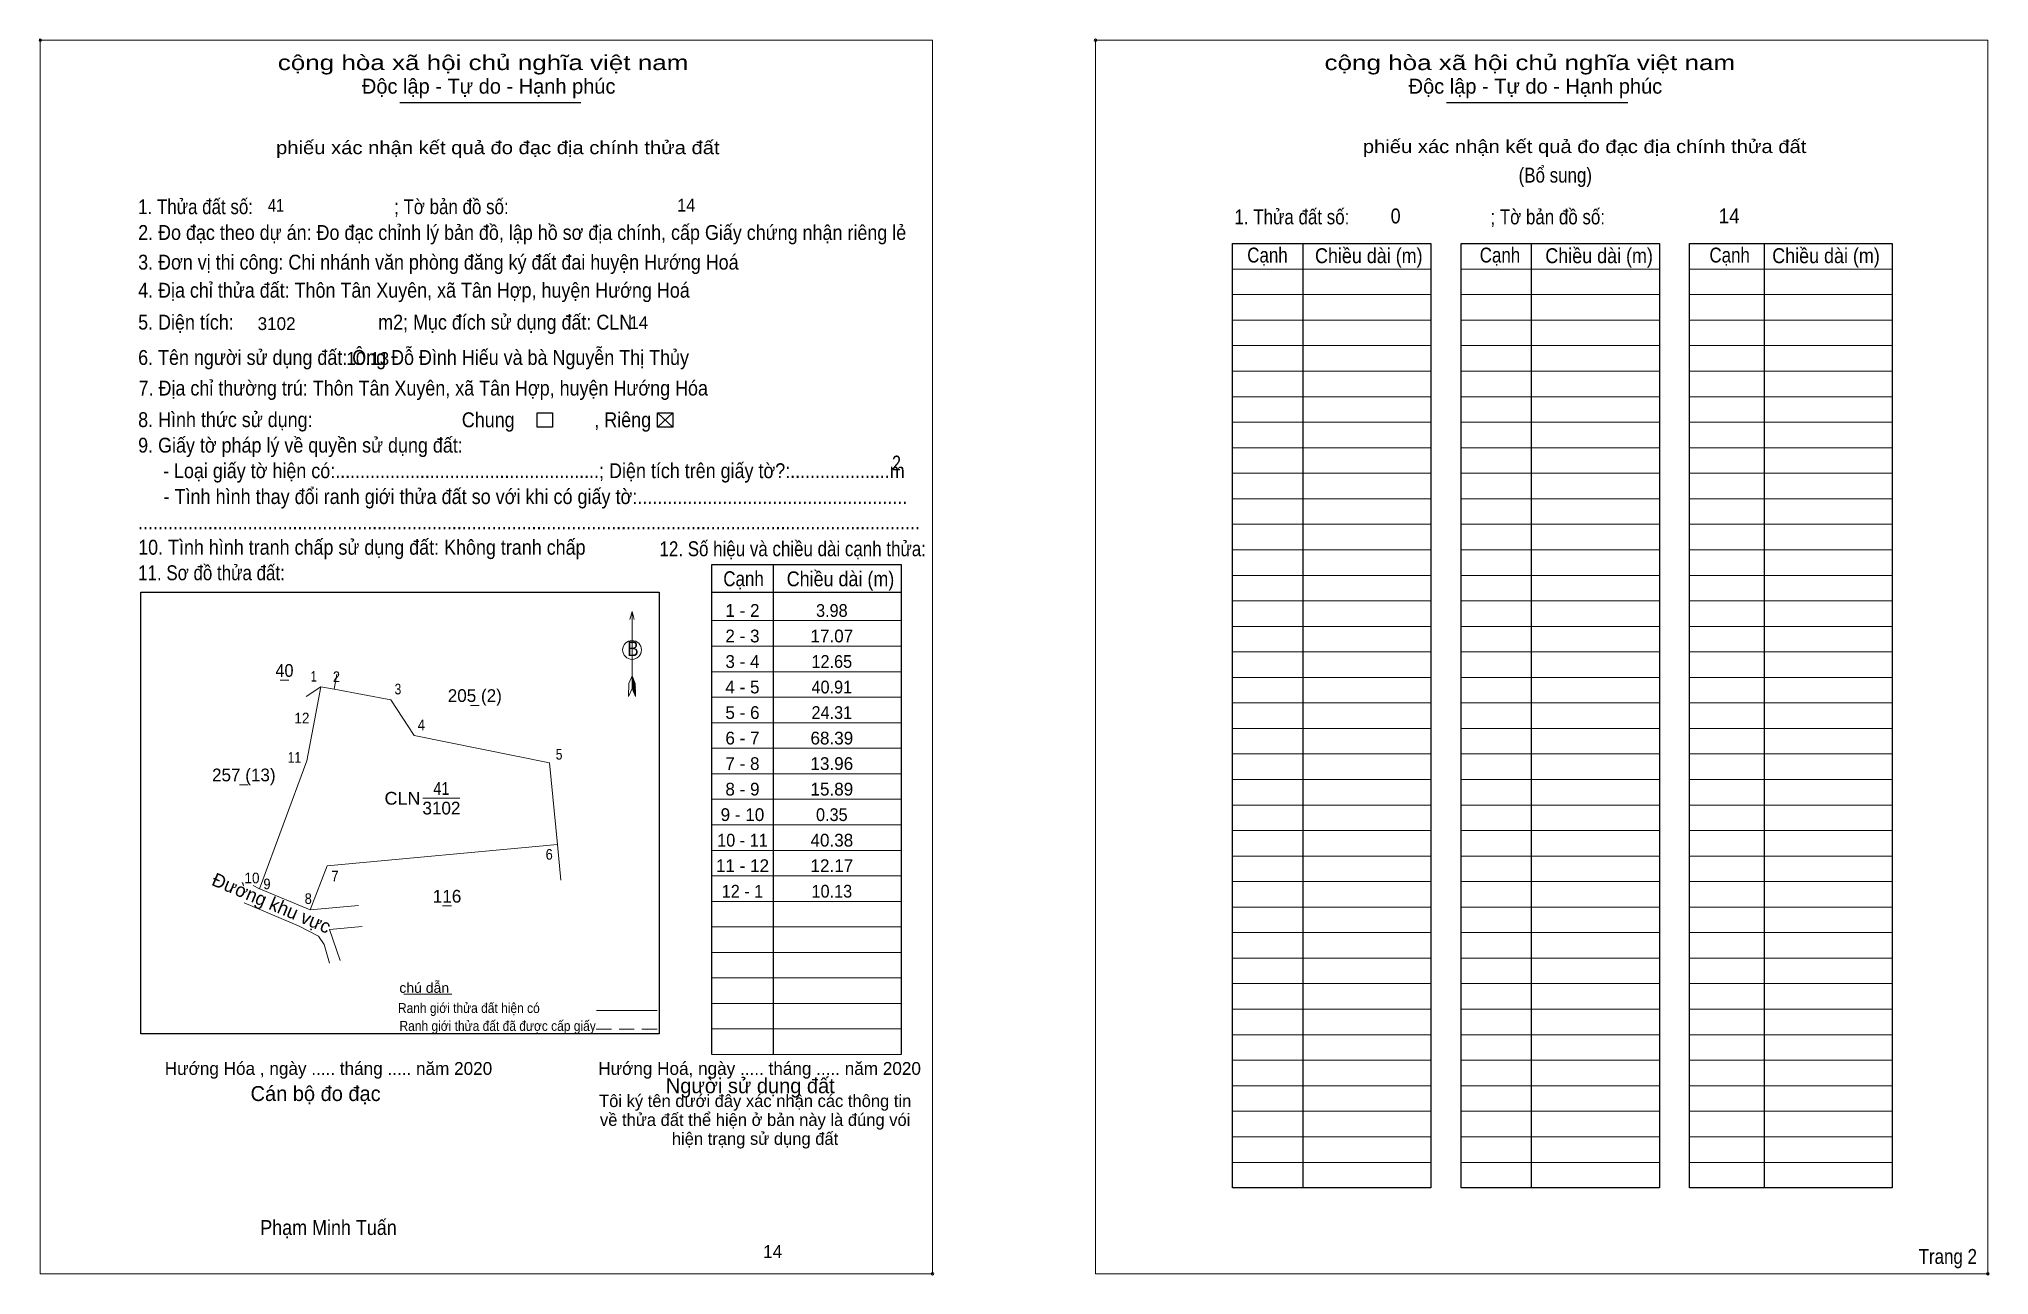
# Model space of a CAD drawing. Header units: metres. Extents: x 552939 to 553517, y 1840016 to 1840382.
import ezdxf
from ezdxf.enums import TextEntityAlignment as Align

# ---------------------------------------------------------------- set-up
doc = ezdxf.new("R2010")
doc.units = ezdxf.units.M
doc.header["$LTSCALE"] = 1.5
doc.header["$PDMODE"] = 32
doc.header["$PDSIZE"] = 0.75
doc.linetypes.add('MEDIUM_DASHED', pattern=[4.5, 3, -1.5])
for name, color, linetype, lineweight in [('1', 7, 'Continuous', 13), ('10', 7, 'Continuous', 13), ('17', 7, 'Continuous', 13), ('2', 7, 'Continuous', 13), ('27', 7, 'Continuous', 13), ('50', 7, 'Continuous', 25), ('6', 7, 'Continuous', 13), ('9', 7, 'Continuous', 13)]:
    doc.layers.add(name, color=color, linetype=linetype, lineweight=lineweight)
for name, color, linetype in [('13', 7, 'Continuous'), ('36', 7, 'Continuous'), ('48', 7, 'Continuous'), ('52', 7, 'Continuous')]:
    doc.layers.add(name, color=color, linetype=linetype)

msp = doc.modelspace()

# ---------------------------------------------------------------- linework, layer by layer
at = {"layer": '1', "lineweight": 25}
for p, q in [((553313.37, 1840321.87), (553313.37, 1840042.18)), ((553381.05, 1840321.87), (553381.05, 1840042.18)), ((553449.98, 1840321.87), (553449.98, 1840042.18)), ((553156.58, 1840226.82), (553156.58, 1840081.68)), ((553138.43, 1840218.62), (553194.5, 1840218.62))]:
    msp.add_line(p, q, dxfattribs=at)
at = {"layer": '1'}
for p, q in [((553292.59, 1840314.31), (553351.3, 1840314.31)), ((553360.26, 1840314.31), (553418.97, 1840314.31)), ((553427.93, 1840314.31), (553487.9, 1840314.31)), ((553292.59, 1840306.75), (553351.3, 1840306.75)), ((553360.26, 1840306.75), (553418.97, 1840306.75)), ((553427.93, 1840306.75), (553487.9, 1840306.75)), ((553292.59, 1840299.19), (553351.3, 1840299.19)), ((553360.26, 1840299.19), (553418.97, 1840299.19)), ((553427.93, 1840299.19), (553487.9, 1840299.19)), ((553292.59, 1840291.64), (553351.3, 1840291.64)), ((553360.26, 1840291.64), (553418.97, 1840291.64)), ((553427.93, 1840291.64), (553487.9, 1840291.64)), ((553292.59, 1840284.08), (553351.3, 1840284.08)), ((553360.26, 1840284.08), (553418.97, 1840284.08)), ((553427.93, 1840284.08), (553487.9, 1840284.08)), ((553292.59, 1840276.52), (553351.3, 1840276.52)), ((553360.26, 1840276.52), (553418.97, 1840276.52)), ((553427.93, 1840276.52), (553487.9, 1840276.52)), ((553122.4, 1840271.69), (553126.93, 1840267.46)), ((553122.4, 1840267.46), (553126.93, 1840271.69)), ((553292.59, 1840268.96), (553351.3, 1840268.96)), ((553360.26, 1840268.96), (553418.97, 1840268.96)), ((553427.93, 1840268.96), (553487.9, 1840268.96)), ((553292.59, 1840261.4), (553351.3, 1840261.4)), ((553360.26, 1840261.4), (553418.97, 1840261.4)), ((553427.93, 1840261.4), (553487.9, 1840261.4)), ((553292.59, 1840253.84), (553351.3, 1840253.84)), ((553360.26, 1840253.84), (553418.97, 1840253.84)), ((553427.93, 1840253.84), (553487.9, 1840253.84)), ((553292.59, 1840246.28), (553351.3, 1840246.28)), ((553360.26, 1840246.28), (553418.97, 1840246.28)), ((553427.93, 1840246.28), (553487.9, 1840246.28)), ((553292.59, 1840238.72), (553351.3, 1840238.72)), ((553360.26, 1840238.72), (553418.97, 1840238.72)), ((553427.93, 1840238.72), (553487.9, 1840238.72)), ((553292.59, 1840231.16), (553351.3, 1840231.16)), ((553360.26, 1840231.16), (553418.97, 1840231.16)), ((553427.93, 1840231.16), (553487.9, 1840231.16)), ((553292.59, 1840223.6), (553351.3, 1840223.6)), ((553360.26, 1840223.6), (553418.97, 1840223.6)), ((553427.93, 1840223.6), (553487.9, 1840223.6)), ((553114.81, 1840212.93), (553114.81, 1840190.07)), ((553292.59, 1840216.04), (553351.3, 1840216.04)), ((553360.26, 1840216.04), (553418.97, 1840216.04)), ((553427.93, 1840216.04), (553487.9, 1840216.04)), ((553138.43, 1840210.18), (553194.5, 1840210.18)), ((553292.59, 1840208.48), (553351.3, 1840208.48)), ((553360.26, 1840208.48), (553418.97, 1840208.48)), ((553427.93, 1840208.48), (553487.9, 1840208.48)), ((553138.43, 1840202.62), (553194.5, 1840202.62)), ((553292.59, 1840200.93), (553351.3, 1840200.93)), ((553360.26, 1840200.93), (553418.97, 1840200.93)), ((553427.93, 1840200.93), (553487.9, 1840200.93)), ((553114.81, 1840193.85), (553113.85, 1840191.52)), ((553114.81, 1840193.85), (553115.78, 1840191.52)), ((553114.81, 1840193.52), (553115.78, 1840191.18)), ((553114.81, 1840193.19), (553115.78, 1840190.85)), ((553138.43, 1840195.06), (553194.5, 1840195.06)), ((553292.59, 1840193.37), (553351.3, 1840193.37)), ((553360.26, 1840193.37), (553418.97, 1840193.37)), ((553427.93, 1840193.37), (553487.9, 1840193.37)), ((553114.81, 1840192.87), (553115.79, 1840190.51)), ((553114.81, 1840192.53), (553115.79, 1840190.17)), ((553114.81, 1840192.2), (553115.79, 1840189.83)), ((553114.81, 1840191.87), (553115.79, 1840189.49)), ((553114.81, 1840191.54), (553115.81, 1840189.15)), ((553114.81, 1840191.21), (553115.81, 1840188.81)), ((553114.81, 1840190.89), (553115.81, 1840188.47)), ((553114.81, 1840190.56), (553115.82, 1840188.14)), ((553114.81, 1840190.07), (553115.82, 1840187.74)), ((553115.82, 1840187.74), (553115.78, 1840191.52)), ((553138.43, 1840187.51), (553194.5, 1840187.51)), ((553292.59, 1840185.81), (553351.3, 1840185.81)), ((553360.26, 1840185.81), (553418.97, 1840185.81)), ((553427.93, 1840185.81), (553487.9, 1840185.81)), ((553138.43, 1840179.95), (553194.5, 1840179.95)), ((553292.59, 1840178.25), (553351.3, 1840178.25)), ((553360.26, 1840178.25), (553418.97, 1840178.25)), ((553427.93, 1840178.25), (553487.9, 1840178.25)), ((553138.43, 1840172.39), (553194.5, 1840172.39)), ((553292.59, 1840170.69), (553351.3, 1840170.69)), ((553360.26, 1840170.69), (553418.97, 1840170.69)), ((553427.93, 1840170.69), (553487.9, 1840170.69)), ((553138.43, 1840164.83), (553194.5, 1840164.83)), ((553292.59, 1840163.13), (553351.3, 1840163.13)), ((553360.26, 1840163.13), (553418.97, 1840163.13)), ((553427.93, 1840163.13), (553487.9, 1840163.13)), ((553138.43, 1840157.27), (553194.5, 1840157.27)), ((553292.59, 1840155.57), (553351.3, 1840155.57)), ((553360.26, 1840155.57), (553418.97, 1840155.57)), ((553427.93, 1840155.57), (553487.9, 1840155.57)), ((553138.43, 1840149.71), (553194.5, 1840149.71)), ((553292.59, 1840148.01), (553351.3, 1840148.01)), ((553360.26, 1840148.01), (553418.97, 1840148.01)), ((553427.93, 1840148.01), (553487.9, 1840148.01)), ((553138.43, 1840142.15), (553194.5, 1840142.15)), ((553292.59, 1840140.45), (553351.3, 1840140.45)), ((553360.26, 1840140.45), (553418.97, 1840140.45)), ((553427.93, 1840140.45), (553487.9, 1840140.45)), ((553138.43, 1840134.59), (553194.5, 1840134.59)), ((553292.59, 1840132.89), (553351.3, 1840132.89)), ((553360.26, 1840132.89), (553418.97, 1840132.89)), ((553427.93, 1840132.89), (553487.9, 1840132.89)), ((553138.43, 1840127.03), (553194.5, 1840127.03)), ((553292.59, 1840125.33), (553351.3, 1840125.33)), ((553360.26, 1840125.33), (553418.97, 1840125.33)), ((553427.93, 1840125.33), (553487.9, 1840125.33)), ((553138.43, 1840119.47), (553194.5, 1840119.47)), ((553292.59, 1840117.78), (553351.3, 1840117.78)), ((553360.26, 1840117.78), (553418.97, 1840117.78)), ((553427.93, 1840117.78), (553487.9, 1840117.78)), ((553138.43, 1840111.91), (553194.5, 1840111.91)), ((553292.59, 1840110.22), (553351.3, 1840110.22)), ((553360.26, 1840110.22), (553418.97, 1840110.22)), ((553427.93, 1840110.22), (553487.9, 1840110.22)), ((553138.43, 1840104.35), (553194.5, 1840104.35)), ((553292.59, 1840102.66), (553351.3, 1840102.66)), ((553360.26, 1840102.66), (553418.97, 1840102.66)), ((553427.93, 1840102.66), (553487.9, 1840102.66)), ((553138.43, 1840096.8), (553194.5, 1840096.8)), ((553292.59, 1840095.1), (553351.3, 1840095.1)), ((553360.26, 1840095.1), (553418.97, 1840095.1)), ((553427.93, 1840095.1), (553487.9, 1840095.1)), ((553138.43, 1840089.24), (553194.5, 1840089.24)), ((553292.59, 1840087.54), (553351.3, 1840087.54)), ((553360.26, 1840087.54), (553418.97, 1840087.54)), ((553427.93, 1840087.54), (553487.9, 1840087.54)), ((553138.43, 1840081.68), (553194.5, 1840081.68)), ((553292.59, 1840079.98), (553351.3, 1840079.98)), ((553360.26, 1840079.98), (553418.97, 1840079.98)), ((553427.93, 1840079.98), (553487.9, 1840079.98)), ((553292.59, 1840072.42), (553351.3, 1840072.42)), ((553360.26, 1840072.42), (553418.97, 1840072.42)), ((553427.93, 1840072.42), (553487.9, 1840072.42)), ((553292.59, 1840064.86), (553351.3, 1840064.86)), ((553360.26, 1840064.86), (553418.97, 1840064.86)), ((553427.93, 1840064.86), (553487.9, 1840064.86)), ((553292.59, 1840057.3), (553351.3, 1840057.3)), ((553360.26, 1840057.3), (553418.97, 1840057.3)), ((553427.93, 1840057.3), (553487.9, 1840057.3)), ((553292.59, 1840049.74), (553351.3, 1840049.74)), ((553360.26, 1840049.74), (553418.97, 1840049.74)), ((553427.93, 1840049.74), (553487.9, 1840049.74))]:
    msp.add_line(p, q, dxfattribs=at)
at = {"layer": '1', "lineweight": 25}
for points in [[(553292.59, 1840321.87), (553351.3, 1840321.87), (553351.3, 1840042.18), (553292.59, 1840042.18)], [(553360.26, 1840321.87), (553418.97, 1840321.87), (553418.97, 1840042.18), (553360.26, 1840042.18)], [(553427.93, 1840321.87), (553487.9, 1840321.87), (553487.9, 1840042.18), (553427.93, 1840042.18)], [(552969.35, 1840218.59), (553122.89, 1840218.59), (553122.89, 1840087.78), (552969.35, 1840087.78)]]:
    msp.add_lwpolyline(points, close=True, dxfattribs=at)
msp.add_lwpolyline([(553138.43, 1840081.68), (553138.43, 1840226.82), (553194.5, 1840226.82), (553194.5, 1840081.68)], dxfattribs=at)
at = {"layer": '1'}
for points in [[(553115.47, 1840210.5), (553114.81, 1840212.93), (553114.16, 1840210.5)], [(553114.81, 1840190.07), (553113.8, 1840187.74), (553113.85, 1840191.52)]]:
    msp.add_lwpolyline(points, dxfattribs=at)
msp.add_circle((553114.812, 1840201.503), 2.79, dxfattribs=at)
for p in [(552939.61, 1840382.09), (553252.03, 1840382.09), (553203.77, 1840016.74), (553516.19, 1840016.74)]:
    msp.add_point(p, dxfattribs=at)
at = {"layer": '10'}
for p, q in [((553026.61, 1840189.85), (553027.43, 1840194.33)), ((553022.7, 1840190.57), (553018.38, 1840187.7)), ((553022.7, 1840190.57), (553026.61, 1840189.85)), ((553092.7, 1840143.87), (553024.6, 1840137.57)), ((553004.51, 1840130.79), (553002.65, 1840131.73)), ((553004.82, 1840130.63), (553019.51, 1840124.57)), ((553025.23, 1840118.66), (553034.92, 1840119.59)), ((553025.23, 1840118.66), (553028.36, 1840109.51)), ((553023.67, 1840114.28), (553025.28, 1840108.72))]:
    msp.add_line(p, q, dxfattribs=at)
msp.add_lwpolyline([(553004.82, 1840130.63), (553004.51, 1840130.79), (553018.5, 1840168.67), (553020.79, 1840180.62), (553022.7, 1840190.57), (553026.61, 1840189.85), (553043.4, 1840186.77), (553050.3, 1840176.17), (553090.4, 1840168.07), (553092.7, 1840143.87), (553024.6, 1840137.57), (553019.51, 1840124.57)], close=True, dxfattribs=at)
msp.add_lwpolyline([(553000, 1840126.56), (553016.07, 1840119.78), (553021.98, 1840116.76), (553023.67, 1840114.28)], dxfattribs=at)
at = {"layer": '17'}
msp.add_line((553047.22, 1840099.54), (553061.45, 1840099.54), dxfattribs=at)
at = {"layer": '2', "lineweight": 25}
for p, q in [((553046.03, 1840363.68), (553099.69, 1840363.68)), ((553355.94, 1840363.68), (553409.6, 1840363.68))]:
    msp.add_line(p, q, dxfattribs=at)
at = {"layer": '2'}
for points in [[(552939.6, 1840382.09), (553203.76, 1840382.09), (553203.76, 1840016.74), (552939.6, 1840016.74)], [(553252.03, 1840382.09), (553516.19, 1840382.09), (553516.19, 1840016.74), (553252.03, 1840016.74)]]:
    msp.add_lwpolyline(points, close=True, dxfattribs=at)
at = {"layer": '27'}
for p, q in [((553092.7, 1840143.87), (553093.71, 1840133.29)), ((553019.51, 1840124.57), (553033.8, 1840125.86))]:
    msp.add_line(p, q, dxfattribs=at)
at = {"layer": '50'}
for points in [[(553086.7, 1840271.69), (553091.24, 1840271.69), (553091.24, 1840267.46), (553086.7, 1840267.46)], [(553122.4, 1840271.69), (553126.93, 1840271.69), (553126.93, 1840267.46), (553122.4, 1840267.46)]]:
    msp.add_lwpolyline(points, close=True, dxfattribs=at)
at = {"layer": '6'}
msp.add_line((553104.25, 1840094.7), (553122.22, 1840094.7), dxfattribs=at)
at = {"layer": '6', "linetype": 'MEDIUM_DASHED'}
msp.add_line((553104.23, 1840089.17), (553122.31, 1840089.17), dxfattribs=at)
at = {"layer": '9'}
for p, q in [((553010.61, 1840192.52), (553013.22, 1840192.52)), ((553066.95, 1840185.08), (553069.56, 1840185.08)), ((552998.57, 1840161.58), (553001.17, 1840161.58)), ((553052.9, 1840157.57), (553063.85, 1840157.57)), ((553058.74, 1840125.67), (553061.35, 1840125.67))]:
    msp.add_line(p, q, dxfattribs=at)

# ---------------------------------------------------------------- texts
at = {"layer": '1'}
for s, width, p in [('(Bổ sung)', 0.85, (553377.3, 1840339.93)), ('1. Thửa đất số:                              ; Tờ bản đồ số:', 0.85, (552968.59, 1840330.58)), ('1. Thửa đất số:                              ; Tờ bản đồ số:', 0.85, (553293.18, 1840327.56)), ('2. Đo đạc theo dự án: Đo đạc chỉnh lý bản đồ, lập hồ sơ địa chính, cấp Giấy chứng nhận riêng lẻ ', 0.9, (552968.59, 1840322.94)), ('Cạnh', 0.85, (553296.95, 1840316.26)), ('Chiều dài (m)', 0.9, (553317.02, 1840316.07)), ('Cạnh', 0.85, (553365.79, 1840316.26)), ('Chiều dài (m)', 0.9, (553385.21, 1840316.07)), ('Cạnh', 0.85, (553433.8, 1840316.26)), ('Chiều dài (m)', 0.9, (553452.39, 1840316.07)), ('3. Đơn vị thi công: Chi nhánh văn phòng đăng ký đất đai huyện Hướng Hoá', 0.9, (552968.59, 1840314.16)), ('4. Địa chỉ thửa đất: Thôn Tân Xuyên, xã Tân Hợp, huyện Hướng Hoá', 0.9, (552968.59, 1840305.84)), ('5. Diện tích:                             m2; Mục đích sử dụng đất: CLN', 0.9, (552968.59, 1840296.39)), ('6. Tên người sử dụng đất: Ông Đỗ Đình Hiếu và bà Nguyễn Thị Thủy', 0.9, (552968.59, 1840285.93)), ('7. Địa chỉ thường trú: Thôn Tân Xuyên, xã Tân Hợp, huyện Hướng Hóa', 0.9, (552968.72, 1840276.86)), ('Chung                , Riêng', 0.9, (553064.42, 1840267.47)), ('9. Giấy tờ pháp lý về quyền sử dụng đất:', 0.9, (552968.59, 1840259.95)), ('     - Loại giấy tờ hiện có:.....................................................; Diện tích trên giấy tờ?:....................m', 0.9, (552968.59, 1840252.39)), ('2', 0.8, (553191.8, 1840254.66)), ('10. Tình hình tranh chấp sử dụng đất: Không tranh chấp', 0.9, (552968.59, 1840229.71)), ('.............................................................................................................................................................', 0.9, (552968.59, 1840237.27)), ('12. Số hiệu và chiều dài cạnh thửa:', 0.85, (553122.95, 1840229.27)), ('11. Sơ đồ thửa đất:', 0.85, (552968.59, 1840222.16)), ('Cạnh', 0.85, (553141.84, 1840220.4)), ('Chiều dài (m)', 0.9, (553160.61, 1840220.36)), ('B', 0.85, (553113.41, 1840199.67)), ('Phạm Minh Tuấn', 0.9, (553004.74, 1840028.22)), ('Trang 2', 0.85, (553495.73, 1840019.66))]:
    msp.add_text(s, height=4.409, dxfattribs=dict(at, width=width)).set_placement(p)
at = {"layer": '10'}
msp.add_text('Đường khu vực', height=4, rotation=337.125, dxfattribs=at).set_placement((553007.283, 1840124.699), align=Align.CENTER)
at = {"layer": '13', "width": 1.05}
msp.add_text('CLN', height=3.78, dxfattribs=at).set_placement((553052.15, 1840155.68), align=Align.RIGHT)
at = {"layer": '13', "width": 0.85}
msp.add_text('41', height=3.78, dxfattribs=at).set_placement((553058.375, 1840158.58), align=Align.CENTER)
at = {"layer": '13'}
msp.add_text('3102', height=3.78, dxfattribs=at).set_placement((553058.385, 1840152.78), align=Align.CENTER)
at = {"layer": '2'}
for s, width, p in [('cộng hòa xã hội chủ nghĩa việt nam', 1.3, (553009.93, 1840373.26)), ('cộng hòa xã hội chủ nghĩa việt nam', 1.3, (553319.84, 1840373.26)), ('     - Tình hình thay đổi ranh giới thửa đất so với khi có giấy tờ:......................................................', 0.9, (552968.71, 1840244.72))]:
    msp.add_text(s, height=4.429, dxfattribs=dict(at, width=width)).set_placement(p)
for s, height, p in [('Độc lập - Tự do - Hạnh phúc', 4.429, (553034.84, 1840366.27)), ('Độc lập - Tự do - Hạnh phúc', 4.429, (553344.74, 1840366.27)), ('Hướng Hóa , ngày ..... tháng ..... năm 2020', 3.793, (552976.47, 1840075.65)), ('Hướng Hoá, ngày ..... tháng ..... năm 2020', 3.793, (553104.81, 1840075.65)), ('Cán bộ đo đạc', 4.429, (553001.87, 1840067.9)), ('Người sử dụng đất', 4.429, (553124.82, 1840070.22))]:
    msp.add_text(s, height=height, dxfattribs=at).set_placement(p)
at = {"layer": '2', "width": 1.15}
for p in [(553075.08, 1840348.35), (553396.835, 1840348.68)]:
    msp.add_text('phiếu xác nhận kết quả đo đạc địa chính thửa đất', height=3.888, dxfattribs=at).set_placement(p, align=Align.CENTER)
at = {"layer": '2'}
for s, p in [('Tôi ký tên dưới đây xác nhận các thông tin', (553151.28, 1840066.12)), ('về thửa đất thể hiện ở bản này là đúng vói', (553151.265, 1840060.52)), ('hiện trạng sử dụng đất', (553151.23, 1840054.92))]:
    msp.add_text(s, height=3.659, dxfattribs=at).set_placement(p, align=Align.CENTER)
at = {"layer": '36', "width": 0.95}
msp.add_text('40', height=3.78, dxfattribs=at).set_placement((553011.915, 1840193.53), align=Align.CENTER)
at = {"layer": '36'}
for s, p in [('205 (2)', (553068.26, 1840186.09)), ('257 (13)', (552999.87, 1840162.59)), ('116', (553060.05, 1840126.67))]:
    msp.add_text(s, height=3.78, dxfattribs=at).set_placement(p, align=Align.CENTER)
at = {"layer": '48', "width": 0.9}
msp.add_text('8. Hình thức sử dụng:', height=4.409, dxfattribs=at).set_placement((552968.59, 1840267.51))
at = {"layer": '52'}
for s, p in [('1 - 2', (553147.505, 1840211.3)), ('2 - 3', (553147.51, 1840203.75)), ('17.07', (553173.97, 1840203.75)), ('3 - 4', (553147.515, 1840196.19)), ('4 - 5', (553147.505, 1840188.63)), ('5 - 6', (553147.515, 1840181.07)), ('6 - 7', (553147.51, 1840173.51)), ('68.39', (553173.97, 1840173.51)), ('7 - 8', (553147.505, 1840165.95)), ('13.96', (553173.96, 1840165.95)), ('8 - 9', (553147.51, 1840158.39)), ('15.89', (553173.97, 1840158.39)), ('9 - 10', (553147.51, 1840150.83)), ('40.38', (553173.97, 1840143.27)), ('11 - 12', (553147.515, 1840135.71)), ('12.17', (553173.97, 1840135.71))]:
    msp.add_text(s, height=3.78, dxfattribs=at).set_placement(p, align=Align.CENTER)
at = {"layer": '52', "width": 0.95}
for s, p in [('3.98', (553173.97, 1840211.3)), ('12.65', (553173.965, 1840196.19)), ('40.91', (553173.96, 1840188.63)), ('24.31', (553173.96, 1840181.07)), ('0.35', (553173.96, 1840150.83)), ('10 - 11', (553147.505, 1840143.27)), ('12 - 1', (553147.51, 1840128.15)), ('10.13', (553173.97, 1840128.15))]:
    msp.add_text(s, height=3.78, dxfattribs=at).set_placement(p, align=Align.CENTER)
at = {"layer": '6'}
for s, height, width, p in [('41', 3.78, 0.85, (553007.02, 1840331.3)), ('14', 3.78, 0.95, (553128.19, 1840331.36)), ('0', 4.409, 0.9, (553339.41, 1840327.84)), ('14', 4.409, 0.95, (553436.51, 1840327.85)), ('chú dẫn', 2.948, 1.05, (553045.92, 1840099.95)), ('Ranh giới thửa đất hiện có ', 2.948, 0.9, (553045.51, 1840093.97)), ('Ranh giới thửa đất đã được cấp giấy', 2.948, 0.9, (553045.96, 1840088.68))]:
    msp.add_text(s, height=height, dxfattribs=dict(at, width=width)).set_placement(p)
for s, p in [('3102', (553003.96, 1840296.26)), ('14', (553113.98, 1840296.57)), ('10.13', (553030.26, 1840285.94))]:
    msp.add_text(s, height=3.78, dxfattribs=at).set_placement(p)
msp.add_text('14', height=3.78, dxfattribs=at).set_placement((553156.435, 1840021.43), align=Align.CENTER)
at = {"layer": '9'}
for s, width, p in [('1', 0.75, (553020.575, 1840192.12)), ('2', 0.9, (553027.295, 1840191.99)), ('3', 0.85, (553045.495, 1840188.34)), ('12', 0.95, (553017.08, 1840179.76)), ('4', 0.9, (553052.43, 1840177.72)), ('11', 0.85, (553014.86, 1840168.11)), ('5', 0.85, (553093.22, 1840169.02)), ('6', 0.9, (553090.29, 1840139.38)), ('10', 0.95, (553002.29, 1840132.39)), ('7', 0.9, (553026.875, 1840132.97)), ('9', 0.9, (553006.73, 1840130.62)), ('8', 0.9, (553018.95, 1840126.28))]:
    msp.add_text(s, height=3.15, dxfattribs=dict(at, width=width)).set_placement(p, align=Align.CENTER)

doc.saveas('drawing.dxf')
